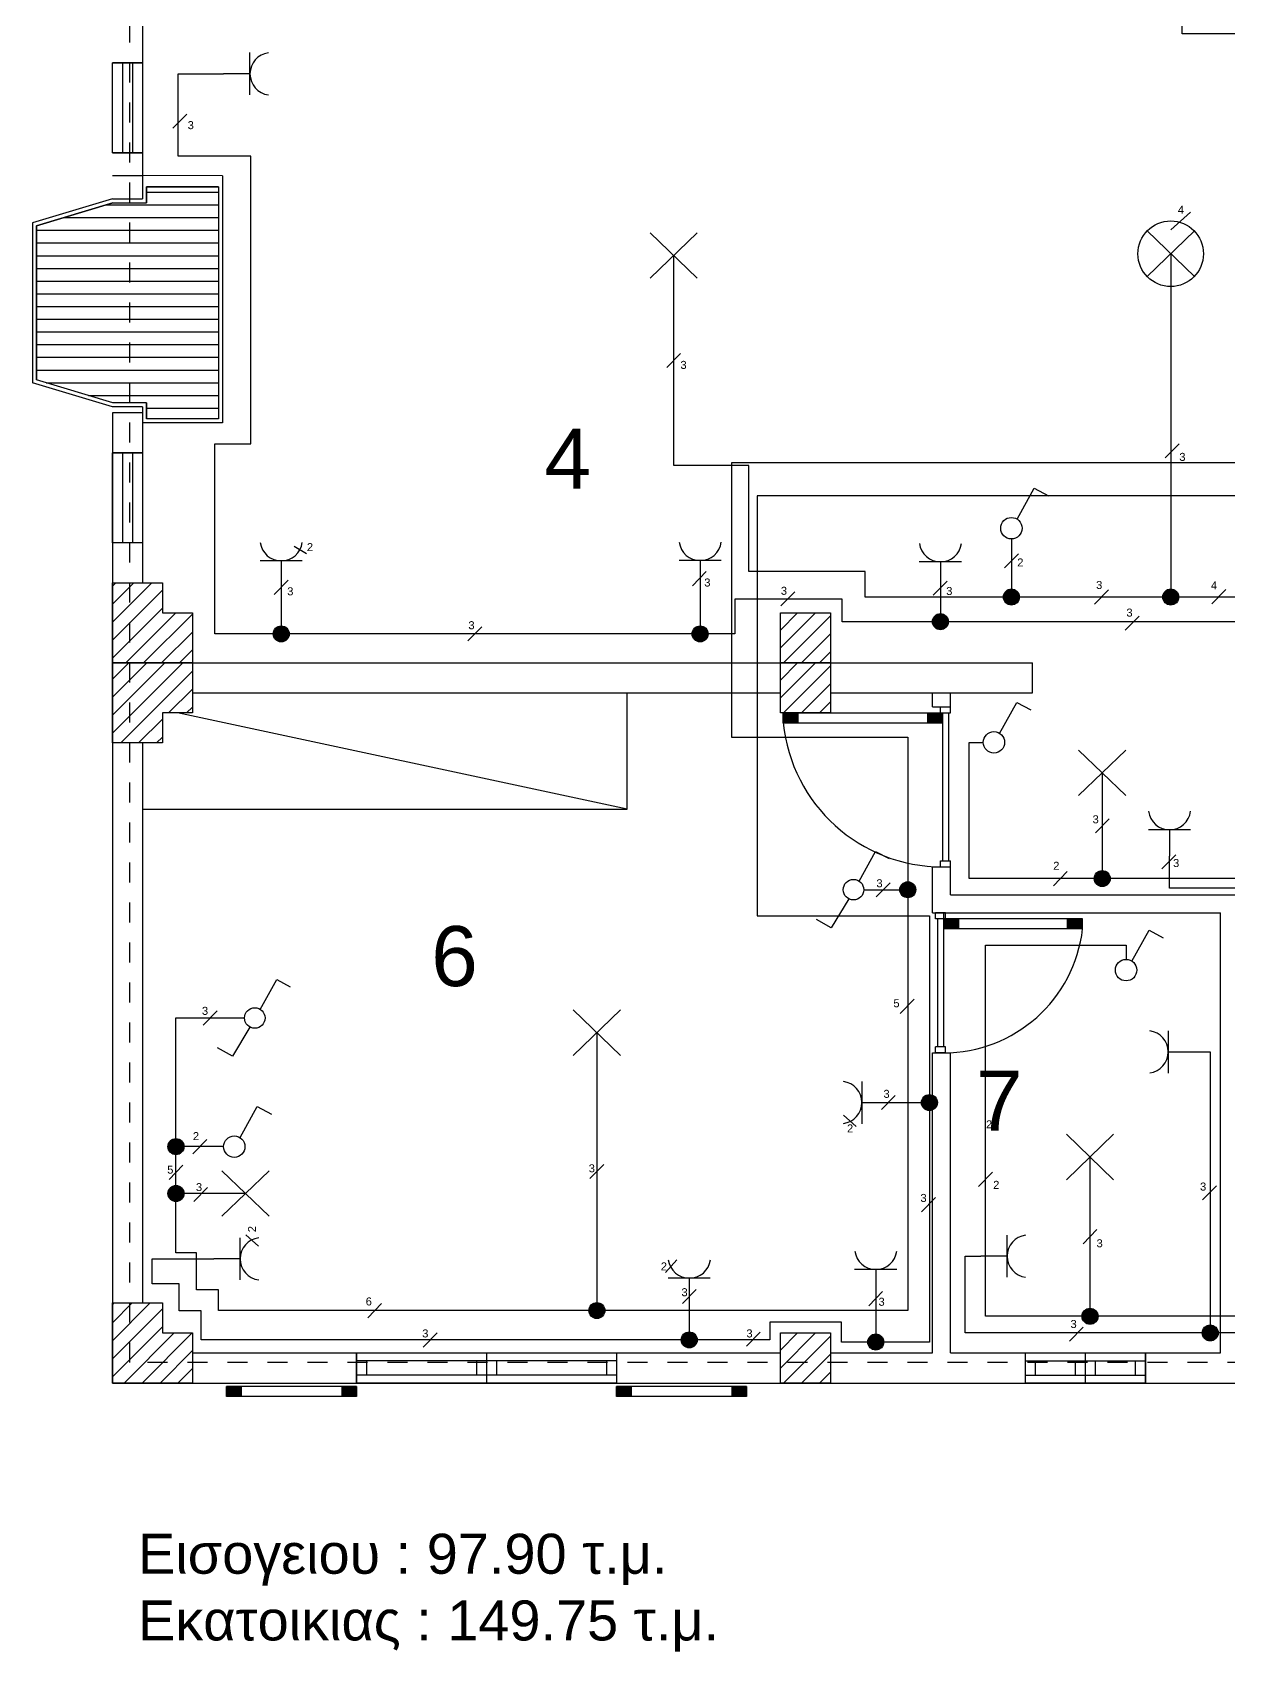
# Model space of a CAD drawing. Header units: metres. Extents: x 68 to 488, y 68 to 365.
# Drawn here: x 279.34 to 285.32, y 256.08 to 264.18 of the extents above; entities that cross this region are included whole.
import ezdxf

# ---------------------------------------------------------------- set-up
doc = ezdxf.new("R2010")
doc.units = ezdxf.units.M
doc.header["$MEASUREMENT"] = 0
doc.linetypes.add('ACAD_ISO02W100', pattern=[15, 12, -3])
for name, color, linetype in [('10', 7, 'Continuous'), ('3', 7, 'Continuous'), ('4', 7, 'Continuous'), ('5', 7, 'Continuous'), ('6', 7, 'Continuous'), ('9', 7, 'Continuous'), ('themeliaki geiwsi', 1, 'ACAD_ISO02W100'), ('γραμματα', 7, 'Continuous'), ('επιπλα', 7, 'Continuous'), ('κολωνες', 11, 'Continuous'), ('παραθυρα', 41, 'Continuous'), ('τοιχος', 150, 'Continuous')]:
    doc.layers.add(name, color=color, linetype=linetype)
doc.styles.get("Standard").update_dxf_attribs({"font": 'arial.ttf'})
pattern_1 = [(45, (189.09541, 18.460684), (-0.04490128, 0.04490128), [])]

# ---------------------------------------------------------------- blocks, each defined once
blk = doc.blocks.new('ilektrikos pinakas')
h = blk.add_hatch(color=256)
h.dxf.hatch_style = 1
h.paths.add_polyline_path([(0.1911, 0.9714), (1.3911, 0.6714), (1.3911, 0.9714)])
for p, q in [((0.1911, 0.9714), (1.3911, 0.9714)), ((0.1911, 0.6714), (0.1911, 0.9714)), ((0.1911, 0.9714), (1.3911, 0.6714)), ((1.3911, 0.9714), (1.3911, 0.6714)), ((1.3911, 0.6714), (0.1911, 0.6714))]:
    blk.add_line(p, q)
blk = doc.blocks.new('reymatodoths')
for p, q in [((0.001, 0.201), (0.001, 0.451)), ((-0.199, 0.201), (0.201, 0.201))]:
    blk.add_line(p, q)
blk.add_arc((0, 0), 0.201, 7.2421, 172.7579)
blk = doc.blocks.new('lamp')
for p, q in [((-0.19, 0.183), (0.19, -0.183)), ((-0.19, -0.183), (0.19, 0.183))]:
    blk.add_line(p, q)
blk = doc.blocks.new('aplos')
for p, q in [((0.043, 0.067), (0.171, 0.299)), ((0.171, 0.299), (0.277, 0.242))]:
    blk.add_line(p, q)
blk.add_circle((0, 0), 0.08)
blk = doc.blocks.new('alleretour')
for p, q in [((0.043, 0.067), (0.171, 0.299)), ((0.171, 0.299), (0.277, 0.242)), ((-0.037, -0.071), (-0.173, -0.298)), ((-0.173, -0.298), (-0.289, -0.232))]:
    blk.add_line(p, q)
blk.add_circle((0, 0), 0.08)

msp = doc.modelspace()

# ---------------------------------------------------------------- hatches: boundary and pattern name
at = {"layer": '10'}
h = msp.add_hatch(color=256, dxfattribs=at)
h.dxf.hatch_style = 1
h.paths.add_polyline_path([(284.2341, 261.3964), (284.2341, 261.3564), (284.2741, 261.3564, 0.414214)])
h.paths.add_polyline_path([(284.2341, 261.3964, 0.414214), (284.1941, 261.3564), (284.2341, 261.3564)])
h.paths.add_polyline_path([(284.2741, 261.3564), (284.2341, 261.3564), (284.1941, 261.3564, 1)])
h = msp.add_hatch(color=256, dxfattribs=at)
h.dxf.hatch_style = 1
h.paths.add_polyline_path([(285.0307, 261.3964), (285.0307, 261.3564), (285.0707, 261.3564, 0.414214)])
h.paths.add_polyline_path([(285.0307, 261.3964, 0.414214), (284.9907, 261.3564), (285.0307, 261.3564)])
h.paths.add_polyline_path([(285.0707, 261.3564), (285.0307, 261.3564), (284.9907, 261.3564, 1)])
at = {"layer": '3'}
h = msp.add_hatch(color=256, dxfattribs=at)
h.dxf.hatch_style = 1
h.paths.add_polyline_path([(285.2281, 257.7174), (285.2281, 257.6774), (285.2681, 257.6774, 0.414214)])
h.paths.add_polyline_path([(285.2281, 257.7174, 0.414214), (285.1881, 257.6774), (285.2281, 257.6774)])
h.paths.add_polyline_path([(285.2681, 257.6774), (285.2281, 257.6774), (285.1881, 257.6774, 1)])
at = {"layer": '4'}
h = msp.add_hatch(color=256, dxfattribs=at)
h.dxf.hatch_style = 1
h.paths.add_polyline_path([(284.6885, 259.9888, 0.414214), (284.6485, 259.9488), (284.6885, 259.9488)])
h.paths.add_polyline_path([(284.6885, 259.9888), (284.6885, 259.9488), (284.7285, 259.9488, 0.414214)])
h.paths.add_polyline_path([(284.7285, 259.9488), (284.6885, 259.9488), (284.6485, 259.9488, 1)])
h = msp.add_hatch(color=256, dxfattribs=at)
h.dxf.hatch_style = 1
h.paths.add_polyline_path([(284.6273, 257.8008), (284.6273, 257.7608), (284.6673, 257.7608, 0.414214)])
h.paths.add_polyline_path([(284.6273, 257.8008, 0.414214), (284.5873, 257.7608), (284.6273, 257.7608)])
h.paths.add_polyline_path([(284.6673, 257.7608), (284.6273, 257.7608), (284.5873, 257.7608, 1)])
at = {"layer": '5'}
h = msp.add_hatch(color=256, dxfattribs=at)
h.dxf.hatch_style = 1
h.paths.add_polyline_path([(283.8242, 258.8693, 0.414214), (283.7842, 258.8293), (283.8242, 258.8293)])
h.paths.add_polyline_path([(283.8396, 258.8662, 0.099206), (283.8242, 258.8693), (283.8242, 258.8293), (283.8242, 258.7893, 0.099206), (283.8396, 258.7923)])
h.paths.add_polyline_path([(283.8396, 258.8662), (283.8396, 258.7923, 0.302574), (283.8642, 258.8293, 0.302574)])
h.paths.add_polyline_path([(283.8242, 258.8293), (283.7842, 258.8293, 0.414214), (283.8242, 258.7893)])
h = msp.add_hatch(color=256, dxfattribs=at)
h.dxf.hatch_style = 1
h.paths.add_polyline_path([(282.6238, 257.6829), (282.6238, 257.6429), (282.6638, 257.6429, 0.414214)])
h.paths.add_polyline_path([(282.6238, 257.6829, 0.414214), (282.5838, 257.6429), (282.6238, 257.6429)])
h.paths.add_polyline_path([(282.6638, 257.6429), (282.6238, 257.6429), (282.5838, 257.6429, 1)])
h = msp.add_hatch(color=256, dxfattribs=at)
h.dxf.hatch_style = 1
h.paths.add_polyline_path([(283.5562, 257.6723), (283.5562, 257.6323), (283.5962, 257.6323, 0.414214)])
h.paths.add_polyline_path([(283.5562, 257.6723, 0.414214), (283.5162, 257.6323), (283.5562, 257.6323)])
h.paths.add_polyline_path([(283.5962, 257.6323), (283.5562, 257.6323), (283.5162, 257.6323, 1)])
at = {"layer": '6'}
h = msp.add_hatch(color=256, dxfattribs=at)
h.dxf.hatch_style = 1
h.paths.add_polyline_path([(283.7162, 259.9333, 0.414214), (283.6762, 259.8933), (283.7162, 259.8933)])
h.paths.add_polyline_path([(283.7162, 259.9333), (283.7162, 259.8933), (283.7162, 259.8533, 0.414214), (283.7562, 259.8933, 0.414214)])
h.paths.add_polyline_path([(283.7162, 259.8933), (283.6762, 259.8933, 0.414214), (283.7162, 259.8533)])
h = msp.add_hatch(color=256, dxfattribs=at)
h.dxf.hatch_style = 1
h.paths.add_polyline_path([(280.0575, 258.649, 0.414214), (280.0175, 258.609, 0.414214), (280.0575, 258.569)])
h.paths.add_polyline_path([(280.0575, 258.649), (280.0575, 258.609), (280.0975, 258.609, 0.414214)])
h.paths.add_polyline_path([(280.0975, 258.609), (280.0575, 258.609), (280.0575, 258.569, 0.414214)])
h = msp.add_hatch(color=256, dxfattribs=at)
h.dxf.hatch_style = 1
h.paths.add_polyline_path([(280.0575, 258.4147, 0.414214), (280.0175, 258.3747, 0.414214), (280.0575, 258.3347)])
h.paths.add_polyline_path([(280.0575, 258.4147), (280.0575, 258.3747), (280.0975, 258.3747, 0.414214)])
h.paths.add_polyline_path([(280.0975, 258.3747), (280.0575, 258.3747), (280.0575, 258.3347, 0.414214)])
h = msp.add_hatch(color=256, dxfattribs=at)
h.dxf.hatch_style = 1
h.paths.add_polyline_path([(282.1618, 257.8297), (282.1618, 257.7897), (282.2018, 257.7897, 0.414214)])
h.paths.add_polyline_path([(282.1618, 257.8297, 0.414214), (282.1218, 257.7897), (282.1618, 257.7897)])
h.paths.add_polyline_path([(282.2018, 257.7897), (282.1618, 257.7897), (282.1218, 257.7897, 1)])
at = {"layer": '9'}
h = msp.add_hatch(color=256, dxfattribs=at)
h.dxf.hatch_style = 1
h.paths.add_polyline_path([(280.5838, 261.212), (280.5838, 261.172), (280.6238, 261.172, 0.414214)])
h.paths.add_polyline_path([(280.5838, 261.212, 0.414214), (280.5438, 261.172), (280.5838, 261.172)])
h.paths.add_polyline_path([(280.6238, 261.172), (280.5838, 261.172), (280.5438, 261.172, 1)])
h = msp.add_hatch(color=256, dxfattribs=at)
h.dxf.hatch_style = 1
h.paths.add_polyline_path([(282.678, 261.212), (282.678, 261.172), (282.718, 261.172, 0.414214)])
h.paths.add_polyline_path([(282.678, 261.212, 0.414214), (282.638, 261.172), (282.678, 261.172)])
h.paths.add_polyline_path([(282.718, 261.172), (282.678, 261.172), (282.638, 261.172, 1)])
h = msp.add_hatch(color=256, dxfattribs=at)
h.dxf.hatch_style = 1
h.paths.add_polyline_path([(283.8793, 261.2732), (283.8793, 261.2332), (283.9193, 261.2332, 0.414214)])
h.paths.add_polyline_path([(283.8793, 261.2732, 0.414214), (283.8393, 261.2332), (283.8793, 261.2332)])
h.paths.add_polyline_path([(283.9193, 261.2332), (283.8793, 261.2332), (283.8393, 261.2332, 1)])
at = {"layer": 'κολωνες'}
h = msp.add_hatch(dxfattribs=at)
h.set_pattern_fill('LINE', color=256, scale=0.02, angle=45, style=0)
h.set_pattern_definition(pattern_1)
h.paths.add_polyline_path([(279.7396, 261.0274), (279.7396, 261.4274), (279.9896, 261.4274), (279.9896, 261.2774), (280.1396, 261.2774), (280.1396, 261.0274)])
h = msp.add_hatch(dxfattribs=at)
h.set_pattern_fill('LINE', color=256, scale=0.02, angle=45, style=0)
h.set_pattern_definition([(45, (185.67132, 16.41725), (-0.04490128, 0.04490128), [])])
h.paths.add_polyline_path([(283.0796, 261.0274), (283.0796, 261.2774), (283.3296, 261.2774), (283.3296, 261.0274)])
h = msp.add_hatch(dxfattribs=at)
h.set_pattern_fill('LINE', color=256, scale=0.02, angle=45, style=0)
h.set_pattern_definition([(45, (189.09541, 11.260684), (-0.04490128, 0.04490128), [])])
h.paths.add_polyline_path([(279.7396, 261.0274), (280.1396, 261.0274), (280.1396, 260.7774), (279.9896, 260.7774), (279.9896, 260.6274), (279.7396, 260.6274)])
h = msp.add_hatch(dxfattribs=at)
h.set_pattern_fill('LINE', color=256, scale=0.02, angle=45, style=0)
h.set_pattern_definition([(45, (185.67132, 16.16725), (-0.04490128, 0.04490128), [])])
h.paths.add_polyline_path([(283.0796, 260.7774), (283.0796, 261.0274), (283.3296, 261.0274), (283.3296, 260.7774)])
h = msp.add_hatch(dxfattribs=at)
h.set_pattern_fill('LINE', color=256, scale=0.02, angle=45, style=0)
h.set_pattern_definition(pattern_1)
h.paths.add_polyline_path([(279.7396, 257.4274), (279.7396, 257.8274), (279.9896, 257.8274), (279.9896, 257.6774), (280.1396, 257.6774), (280.1396, 257.4274)])
h = msp.add_hatch(dxfattribs=at)
h.set_pattern_fill('LINE', color=256, scale=0.02, angle=45, style=0)
h.set_pattern_definition([(45, (185.67132, 12.81725), (-0.04490128, 0.04490128), [])])
h.paths.add_polyline_path([(283.0796, 257.4274), (283.0796, 257.6774), (283.3296, 257.6774), (283.3296, 257.4274)])
at = {"layer": 'παραθυρα'}
h = msp.add_hatch(dxfattribs=at)
h.set_pattern_fill('LINE', color=256, scale=0.02, style=0)
h.set_pattern_definition([(0, (189.09541, 18.460684), (0, 0.0635), [])])
h.paths.add_polyline_path([(279.3596, 263.2125), (279.7425, 263.3274), (279.9096, 263.3274), (279.9096, 263.4074), (280.2696, 263.4074), (280.2696, 262.2474), (279.9096, 262.2474), (279.9096, 262.3274), (279.7425, 262.3274), (279.3596, 262.4423)])
for points in [[(283.1686, 260.7274), (283.1686, 260.7774), (283.0936, 260.7774), (283.0936, 260.7274)], [(283.8146, 260.7774), (283.8146, 260.7274), (283.8896, 260.7274), (283.8896, 260.7774)], [(283.9698, 259.7474), (283.9698, 259.6974), (283.8948, 259.6974), (283.8948, 259.7474)], [(284.5152, 259.6974), (284.5152, 259.7474), (284.5902, 259.7474), (284.5902, 259.6974)], [(280.3843, 257.3599), (280.3843, 257.4099), (280.3093, 257.4099), (280.3093, 257.3599)], [(280.8843, 257.4099), (280.8843, 257.3599), (280.9593, 257.3599), (280.9593, 257.4099)], [(282.3342, 257.3599), (282.3342, 257.4099), (282.2592, 257.4099), (282.2592, 257.3599)], [(282.8342, 257.4099), (282.8342, 257.3599), (282.9092, 257.3599), (282.9092, 257.4099)]]:
    msp.add_hatch(color=256, dxfattribs=at).paths.add_polyline_path(points)

# ---------------------------------------------------------------- linework, layer by layer
at = {"layer": '10'}
for p, q in [((285.0319, 263.1925), (285.1298, 263.2806)), ((285.0307, 263.0724), (285.0307, 261.3564)), ((282.5458, 262.0135), (282.5458, 263.0634)), ((282.5805, 262.5738), (282.5112, 262.5032)), ((285.0727, 262.1229), (285.0033, 262.0522)), ((282.9219, 262.0135), (282.5458, 262.0135)), ((282.9219, 261.4844), (282.9219, 262.0135)), ((284.2341, 261.647), (284.2341, 261.3564)), ((284.2694, 261.5728), (284.2, 261.5022)), ((283.5028, 261.4844), (282.9219, 261.4844)), ((283.5028, 261.3564), (283.5028, 261.4844)), ((284.7189, 261.3918), (284.6495, 261.3212)), ((285.3056, 261.3935), (285.2362, 261.3229)), ((286.0897, 261.3564), (283.5028, 261.3564))]:
    msp.add_line(p, q, dxfattribs=at)
for centre, radius in [((285.0307, 263.0724), 0.1638), ((284.2341, 261.3564), 0.04), ((285.0307, 261.3564), 0.04)]:
    msp.add_circle(centre, radius, dxfattribs=at)
at = {"layer": '3'}
for p, q in [((285.0559, 260.0676), (284.9865, 259.997)), ((285.0249, 259.9018), (285.0249, 260.0611)), ((286.6947, 259.9018), (285.0249, 259.9018)), ((285.1501, 259.0823), (285.2281, 259.0823)), ((285.2281, 259.0823), (285.2281, 257.6774)), ((285.2591, 258.413), (285.1898, 258.3424)), ((284.0029, 257.6774), (284.0029, 258.0615)), ((284.0029, 258.0615), (284.081, 258.0615)), ((286.5009, 257.6774), (284.0029, 257.6774)), ((284.5934, 257.7069), (284.524, 257.6363))]:
    msp.add_line(p, q, dxfattribs=at)
msp.add_circle((285.2281, 257.6774), 0.04, dxfattribs=at)
at = {"layer": '4'}
for p, q in [((284.023, 259.9488), (284.023, 260.6299)), ((284.023, 260.6299), (284.0933, 260.6299)), ((284.6885, 260.4773), (284.6885, 259.9488)), ((284.7232, 260.2484), (284.6539, 260.1778)), ((286.7376, 259.9488), (284.023, 259.9488)), ((284.5133, 259.9841), (284.444, 259.9135)), ((284.105, 257.7608), (284.105, 259.6155)), ((284.105, 259.6155), (284.8078, 259.6155)), ((284.8078, 259.6155), (284.8078, 259.5447)), ((284.6273, 257.7608), (284.6273, 258.5577)), ((284.1396, 258.4806), (284.0703, 258.41)), ((284.662, 258.1946), (284.5926, 258.1239)), ((284.6273, 257.7608), (284.105, 257.7608)), ((286.5781, 257.7608), (284.6273, 257.7608))]:
    msp.add_line(p, q, dxfattribs=at)
for centre in [(284.6885, 259.9488), (284.6273, 257.7608)]:
    msp.add_circle(centre, 0.04, dxfattribs=at)
at = {"layer": '5'}
for p, q in [((285.5383, 261.8622), (282.963, 261.8622)), ((282.963, 261.8622), (282.963, 259.763)), ((282.963, 259.763), (283.8242, 259.763)), ((283.8242, 259.763), (283.8242, 258.8293)), ((283.6535, 258.8646), (283.5841, 258.794)), ((283.6188, 258.8293), (283.8242, 258.8293)), ((283.8242, 258.8293), (283.8242, 257.6323)), ((283.3948, 258.7663), (283.458, 258.7101)), ((283.8547, 258.354), (283.7854, 258.2834)), ((280.4706, 258.1111), (280.4074, 258.1673)), ((279.9384, 257.9238), (279.9384, 258.0481)), ((279.9384, 258.0481), (280.2466, 258.0481)), ((282.5608, 258.0429), (282.5046, 257.9796)), ((280.0737, 257.9238), (279.9384, 257.9238)), ((280.0737, 257.7888), (280.0737, 257.9238)), ((282.6584, 257.8956), (282.5891, 257.825)), ((282.6238, 257.8188), (282.6238, 257.6429)), ((283.5902, 257.8841), (283.5208, 257.8135)), ((283.5562, 257.8625), (283.5562, 257.6323)), ((280.184, 257.7888), (280.0737, 257.7888)), ((280.184, 257.6429), (280.184, 257.7888)), ((283.3853, 257.7318), (283.0259, 257.7318)), ((283.0259, 257.7318), (283.0259, 257.6429)), ((283.3853, 257.6323), (283.3853, 257.7318)), ((282.6238, 257.6429), (280.184, 257.6429)), ((281.3632, 257.6779), (281.2938, 257.6073)), ((283.0259, 257.6429), (282.6238, 257.6429)), ((282.9785, 257.6815), (282.9091, 257.6109)), ((283.5562, 257.6323), (283.3853, 257.6323)), ((283.8242, 257.6323), (283.5562, 257.6323))]:
    msp.add_line(p, q, dxfattribs=at)
for centre in [(283.8242, 258.8293), (282.6238, 257.6429), (283.5562, 257.6323)]:
    msp.add_circle(centre, 0.04, dxfattribs=at)
at = {"layer": '6'}
for p, q in [((285.4119, 262.0279), (282.8347, 262.0279)), ((282.8347, 262.0279), (282.8347, 260.6555)), ((282.8347, 260.6555), (283.7162, 260.6555)), ((283.7162, 260.6555), (283.7162, 257.7897)), ((283.6276, 259.9275), (283.5582, 259.8569)), ((283.4962, 259.8933), (283.7162, 259.8933)), ((283.7482, 259.3457), (283.6789, 259.2751)), ((280.2634, 259.2873), (280.1941, 259.2167)), ((280.0575, 258.0788), (280.0575, 259.252)), ((280.0575, 259.252), (280.4, 259.252)), ((282.1618, 259.1786), (282.1618, 257.7897)), ((280.2112, 258.6443), (280.1418, 258.5737)), ((280.2955, 258.609), (280.0575, 258.609)), ((280.092, 258.5155), (280.0227, 258.4449)), ((282.1965, 258.5195), (282.1271, 258.4489)), ((280.405, 258.3747), (280.0575, 258.3747)), ((280.2155, 258.4045), (280.1461, 258.3339)), ((280.1604, 258.0788), (280.0575, 258.0788)), ((280.1604, 257.8925), (280.1604, 258.0788)), ((280.2698, 257.8925), (280.1604, 257.8925)), ((280.2698, 257.7897), (280.2698, 257.8925)), ((281.0853, 257.8241), (281.0159, 257.7535)), ((283.7162, 257.7897), (280.2698, 257.7897))]:
    msp.add_line(p, q, dxfattribs=at)
for centre in [(283.7162, 259.8933), (280.0575, 258.609), (280.0575, 258.3747), (282.1618, 257.7897)]:
    msp.add_circle(centre, 0.04, dxfattribs=at)
at = {"layer": '9'}
for p, q in [((280.0677, 263.5606), (280.0677, 263.972)), ((280.0677, 263.972), (280.2956, 263.972)), ((280.1113, 263.7708), (280.0419, 263.7002)), ((280.4315, 263.5606), (280.0677, 263.5606)), ((280.4315, 262.1215), (280.4315, 263.5606)), ((280.2522, 261.172), (280.2522, 262.1215)), ((280.2522, 262.1215), (280.4315, 262.1215)), ((280.6482, 261.61), (280.7096, 261.5739)), ((282.7087, 261.4834), (282.6393, 261.4127)), ((280.6185, 261.44), (280.5491, 261.3694)), ((280.5838, 261.4047), (280.5838, 261.172)), ((282.678, 261.4064), (282.678, 261.172)), ((283.1511, 261.3825), (283.0818, 261.3119)), ((283.9132, 261.4359), (283.8438, 261.3653)), ((283.8793, 261.4003), (283.8793, 261.2332)), ((283.3888, 261.3456), (282.8511, 261.3456)), ((282.8511, 261.3456), (282.8511, 261.172)), ((283.3888, 261.2332), (283.3888, 261.3456)), ((281.5864, 261.2073), (281.517, 261.1367)), ((286.6194, 261.2332), (283.3888, 261.2332)), ((284.8728, 261.2607), (284.8034, 261.1901)), ((282.8511, 261.172), (280.2522, 261.172))]:
    msp.add_line(p, q, dxfattribs=at)
for centre in [(280.5838, 261.172), (282.678, 261.172), (283.8793, 261.2332)]:
    msp.add_circle(centre, 0.04, dxfattribs=at)
at = {"layer": 'themeliaki geiwsi', "linetype": 'ACAD_ISO02W100', "ltscale": 0.0001}
msp.add_lwpolyline([(286.1829, 264.4721), (286.1829, 268.1698), (289.6522, 268.1698), (289.6522, 261.11), (286.8146, 261.1524), (286.8146, 257.5292), (279.8271, 257.5292), (279.8271, 268.144), (286.1829, 268.1698)], dxfattribs=at)
at = {"layer": 'επιπλα'}
for p, q in [((282.3137, 260.2959), (282.3137, 260.8774)), ((282.3137, 260.2959), (280.0646, 260.7774)), ((279.8896, 260.2959), (282.3137, 260.2959))]:
    msp.add_line(p, q, dxfattribs=at)
at = {"layer": 'κολωνες'}
for points in [[(279.7396, 261.0274), (279.7396, 261.4274), (279.9896, 261.4274), (279.9896, 261.2774), (280.1396, 261.2774), (280.1396, 261.0274), (279.7396, 261.0274)], [(283.0796, 261.0274), (283.0796, 261.2774), (283.3296, 261.2774), (283.3296, 261.0274), (283.0796, 261.0274)], [(279.7396, 261.0274), (280.1396, 261.0274), (280.1396, 260.7774), (279.9896, 260.7774), (279.9896, 260.6274), (279.7396, 260.6274), (279.7396, 261.0274)], [(283.0796, 260.7774), (283.0796, 261.0274), (283.3296, 261.0274), (283.3296, 260.7774), (283.0796, 260.7774)], [(279.7396, 257.4274), (279.7396, 257.8274), (279.9896, 257.8274), (279.9896, 257.6774), (280.1396, 257.6774), (280.1396, 257.4274), (279.7396, 257.4274)], [(283.0796, 257.4274), (283.0796, 257.6774), (283.3296, 257.6774), (283.3296, 257.4274), (283.0796, 257.4274)]]:
    msp.add_lwpolyline(points, dxfattribs=at)
at = {"layer": 'παραθυρα'}
for p, q in [((279.7896, 264.0274), (279.7896, 263.5774)), ((279.8396, 264.0274), (279.8396, 263.5774)), ((280.2896, 263.4617), (279.8896, 263.4628)), ((279.8896, 263.4628), (279.8896, 263.3474)), ((280.2896, 263.4617), (280.2896, 262.2274)), ((279.7396, 263.3474), (279.3396, 263.2274)), ((279.7396, 263.3474), (279.8896, 263.3474)), ((279.3396, 263.2274), (279.3396, 262.4274)), ((279.7396, 262.3074), (279.3396, 262.4274)), ((279.8896, 262.3074), (279.7396, 262.3074)), ((279.8896, 262.3074), (279.8896, 262.2274)), ((280.2896, 262.2274), (279.8896, 262.2274)), ((279.7896, 262.0774), (279.7896, 261.6274)), ((279.8396, 262.0774), (279.8396, 261.6274)), ((283.8796, 260.8074), (283.9296, 260.8074)), ((283.8796, 260.8074), (283.9296, 260.8074)), ((283.8796, 260.7774), (283.8796, 260.8074)), ((283.9296, 260.7774), (283.9296, 260.8074)), ((283.0936, 260.7774), (283.1686, 260.7774)), ((283.0936, 260.7274), (283.0936, 260.7774)), ((283.0936, 260.7274), (283.1686, 260.7274)), ((283.1646, 260.7774), (283.8146, 260.7774)), ((283.1646, 260.7274), (283.8146, 260.7274)), ((283.1686, 260.7274), (283.1686, 260.7774)), ((283.8146, 260.7774), (283.8896, 260.7774)), ((283.8146, 260.7774), (283.8146, 260.7274)), ((283.8146, 260.7274), (283.8896, 260.7274)), ((283.8796, 260.7774), (283.9296, 260.7774)), ((283.8896, 260.7774), (283.8896, 260.7274)), ((283.8896, 260.7774), (283.8896, 260.0374)), ((283.8896, 260.7774), (283.8896, 260.7774)), ((283.8896, 260.7774), (283.9196, 260.7774)), ((283.9196, 260.7774), (283.9196, 260.0374)), ((283.8803, 260.0374), (283.9303, 260.0374)), ((283.8803, 260.0074), (283.8803, 260.0374)), ((283.8803, 260.0074), (283.9303, 260.0074)), ((283.9303, 260.0074), (283.9303, 260.0374)), ((283.8548, 259.7474), (283.8548, 259.7774)), ((283.8548, 259.7474), (283.8548, 259.7774)), ((283.8548, 259.7474), (283.8548, 259.7774)), ((283.9048, 259.7774), (283.8548, 259.7774)), ((283.8548, 259.7474), (283.8548, 259.7774)), ((283.9048, 259.7474), (283.8548, 259.7474)), ((283.8648, 259.7474), (283.8648, 259.1074)), ((283.8948, 259.7474), (283.8648, 259.7474)), ((283.8948, 259.7774), (283.8948, 259.1074)), ((284.5902, 259.7474), (283.8948, 259.7474)), ((283.9698, 259.7474), (283.8948, 259.7474)), ((283.8948, 259.7474), (283.8948, 259.6974)), ((283.8948, 259.7474), (283.8948, 259.7474)), ((283.9048, 259.7474), (283.9048, 259.7774)), ((283.9698, 259.7474), (283.9698, 259.6974)), ((284.5902, 259.7474), (284.5152, 259.7474)), ((284.5152, 259.6974), (284.5152, 259.7474)), ((284.5902, 259.6974), (284.5902, 259.7474)), ((284.5902, 259.6974), (283.8948, 259.6974)), ((283.9698, 259.6974), (283.8948, 259.6974)), ((284.5902, 259.6974), (284.5152, 259.6974)), ((283.9041, 259.1074), (283.8541, 259.1074)), ((283.8541, 259.0774), (283.8541, 259.1074)), ((283.8555, 259.0774), (283.8555, 259.1074)), ((283.9041, 259.0774), (283.9041, 259.1074)), ((283.9041, 259.0774), (283.8541, 259.0774)), ((280.9596, 257.5774), (280.9596, 257.4274)), ((281.6096, 257.5774), (281.6096, 257.4274)), ((282.2596, 257.5774), (282.2596, 257.4274)), ((284.3046, 257.4274), (284.3046, 257.5774)), ((284.6046, 257.4274), (284.6046, 257.5774)), ((284.9046, 257.4274), (284.9046, 257.5774)), ((282.2596, 257.5374), (280.9596, 257.5374)), ((281.0096, 257.5374), (281.0096, 257.4674)), ((281.5596, 257.5374), (281.5596, 257.4674)), ((281.6596, 257.5374), (281.6596, 257.4674)), ((282.2096, 257.5374), (282.2096, 257.4674)), ((284.3046, 257.5374), (284.9046, 257.5374)), ((284.3546, 257.4674), (284.3546, 257.5374)), ((284.5546, 257.4674), (284.5546, 257.5374)), ((284.6546, 257.4674), (284.6546, 257.5374)), ((284.8546, 257.4674), (284.8546, 257.5374)), ((280.9593, 257.4099), (280.3093, 257.4099)), ((280.3843, 257.4099), (280.3093, 257.4099)), ((280.3093, 257.3599), (280.3093, 257.4099)), ((280.3093, 257.4099), (280.3093, 257.3599)), ((280.3843, 257.3599), (280.3843, 257.4099)), ((280.9593, 257.4099), (280.9297, 257.4099)), ((280.9297, 257.4099), (280.9297, 257.3599)), ((280.9593, 257.4099), (280.9593, 257.3599)), ((280.9593, 257.4099), (280.9593, 257.3599)), ((282.2596, 257.4674), (280.9596, 257.4674)), ((282.0596, 257.4274), (281.1596, 257.4274)), ((282.9092, 257.4099), (282.2592, 257.4099)), ((282.3342, 257.4099), (282.2592, 257.4099)), ((282.2592, 257.3599), (282.2592, 257.4099)), ((282.2592, 257.4099), (282.2592, 257.3599)), ((282.3342, 257.3599), (282.3342, 257.4099)), ((282.9092, 257.4099), (282.8796, 257.4099)), ((282.8796, 257.4099), (282.8796, 257.3599)), ((282.9092, 257.4099), (282.9092, 257.3599)), ((282.9092, 257.4099), (282.9092, 257.3599)), ((284.3046, 257.4674), (284.9046, 257.4674)), ((280.9593, 257.3599), (280.3093, 257.3599)), ((280.3843, 257.3599), (280.3093, 257.3599)), ((280.3093, 257.3599), (280.3093, 257.3599)), ((280.9593, 257.3599), (280.9297, 257.3599)), ((282.9092, 257.3599), (282.2592, 257.3599)), ((282.3342, 257.3599), (282.2592, 257.3599)), ((282.2592, 257.3599), (282.2592, 257.3599)), ((282.9092, 257.3599), (282.8796, 257.3599))]:
    msp.add_line(p, q, dxfattribs=at)
for points in [[(279.7396, 264.0274), (279.8896, 264.0274), (279.8896, 263.5774), (279.7396, 263.5774), (279.7396, 264.0274)], [(279.3596, 263.2125), (279.7425, 263.3274), (279.9096, 263.3274), (279.9096, 263.4074), (280.2696, 263.4074), (280.2696, 262.2474), (279.9096, 262.2474), (279.9096, 262.3274), (279.7425, 262.3274), (279.3596, 262.4423), (279.3596, 263.2125)], [(279.7396, 262.0774), (279.8896, 262.0774), (279.8896, 261.6274), (279.7396, 261.6274), (279.7396, 262.0774)], [(282.2596, 257.4274), (280.9596, 257.4274), (280.9596, 257.5774), (282.2596, 257.5774), (282.2596, 257.4274)], [(284.3046, 257.5774), (284.9046, 257.5774), (284.9046, 257.4274), (284.3046, 257.4274), (284.3046, 257.5774)]]:
    msp.add_lwpolyline(points, dxfattribs=at)
for centre, radius, start, end in [((283.8896, 260.8074), 0.8, 185.73917, 270), ((283.8948, 259.7774), 0.7, 270, 353.43757)]:
    msp.add_arc(centre, radius, start, end, dxfattribs=at)
at = {"layer": 'τοιχος'}
for p, q in [((279.8896, 264.2274), (279.8896, 263.4628)), ((279.7396, 264.0274), (279.8896, 264.0274)), ((279.8896, 264.0274), (279.7396, 264.0274)), ((279.7396, 263.5774), (279.8896, 263.5774)), ((279.8896, 263.5774), (279.7396, 263.5774)), ((279.7396, 263.4628), (279.8896, 263.4628)), ((280.2696, 263.4074), (279.9096, 263.4074)), ((279.9096, 263.4074), (279.9096, 263.3274)), ((280.2696, 263.4074), (280.2696, 262.2474)), ((279.7425, 263.3274), (279.3596, 263.2125)), ((279.7425, 263.3274), (279.9096, 263.3274)), ((279.3596, 263.2125), (279.3596, 262.4423)), ((279.7425, 262.3274), (279.3596, 262.4423)), ((279.7396, 262.2774), (279.7396, 257.4274)), ((279.8896, 262.2774), (279.7396, 262.2774)), ((279.9096, 262.3274), (279.7425, 262.3274)), ((279.8896, 262.2774), (279.8896, 261.4274)), ((279.9096, 262.3274), (279.9096, 262.2474)), ((280.2696, 262.2474), (279.9096, 262.2474)), ((279.8896, 262.0774), (279.7396, 262.0774)), ((279.8896, 261.6274), (279.7396, 261.6274)), ((279.7396, 261.0274), (284.3396, 261.0274)), ((284.3396, 260.8774), (284.3396, 261.0274)), ((280.1396, 260.8774), (283.0796, 260.8774)), ((283.3296, 260.8774), (284.3396, 260.8774)), ((283.8396, 260.8074), (283.8396, 260.8774)), ((283.8396, 260.8074), (283.9296, 260.8074)), ((283.9296, 260.8074), (283.9296, 260.8774)), ((279.8896, 260.6274), (279.8896, 257.8274)), ((283.8396, 259.7774), (283.8396, 260.0074)), ((283.8396, 260.0074), (283.9303, 260.0074)), ((283.9303, 259.8674), (283.9303, 260.0074)), ((283.9303, 259.8674), (285.3696, 259.8674)), ((283.8396, 259.7774), (285.2796, 259.7774)), ((285.2796, 257.5774), (285.2796, 259.7774)), ((283.8396, 259.0774), (283.9296, 259.0774)), ((283.8396, 257.5774), (283.8396, 259.0774)), ((283.9296, 257.5774), (283.9296, 259.0774)), ((280.1396, 257.5774), (283.0796, 257.5774)), ((283.3296, 257.5774), (283.8396, 257.5774)), ((283.9296, 257.5774), (285.2796, 257.5774)), ((279.7396, 257.4274), (286.9396, 257.4274))]:
    msp.add_line(p, q, dxfattribs=at)

# ---------------------------------------------------------------- block references
msp.add_blockref('ilektrikos pinakas', (284.8971, 263.5007))
at = {"layer": '10'}
for name, p, xscale, yscale, zscale in [('lamp', (282.5458, 263.0634), 0.6222250171618384, 0.6222250171618384, 0.6222250171618384), ('lamp', (285.0307, 263.0724), 0.6222250171618384, 0.6222250171618384, 0.6222250171618384), ('aplos', (284.2341, 261.7005), 0.669008056618843, 0.669008056618843, 0.669008056618843)]:
    msp.add_blockref(name, p, dxfattribs=dict(at, xscale=xscale, yscale=yscale, zscale=zscale))
at = {"layer": '3', "xscale": 0.5268003948950845, "yscale": 0.5268003948950845, "zscale": 0.5268003948950845}
for p, rotation in [((285.0252, 260.2989), 180), ((284.9123, 259.0826), 270), ((284.3187, 258.0612), 89.99999999999999)]:
    msp.add_blockref('reymatodoths', p, dxfattribs=dict(at, rotation=rotation))
at = {"layer": '4'}
for name, p, xscale, yscale, zscale in [('aplos', (284.1468, 260.6299), 0.669008056618843, 0.669008056618843, 0.669008056618843), ('lamp', (284.6885, 260.4773), 0.6222250171618384, 0.6222250171618384, 0.6222250171618384), ('aplos', (284.8078, 259.4912), 0.669008056618843, 0.669008056618843, 0.669008056618843), ('lamp', (284.6273, 258.5577), 0.6222250171618384, 0.6222250171618384, 0.6222250171618384)]:
    msp.add_blockref(name, p, dxfattribs=dict(at, xscale=xscale, yscale=yscale, zscale=zscale))
at = {"layer": '5', "xscale": 0.5268003948950845, "yscale": 0.5268003948950845, "zscale": 0.5268003948950845}
for p, rotation in [((283.381, 258.8296), 270), ((280.4843, 258.0478), 90), ((283.5565, 258.1003), 180), ((282.6241, 258.0566), 180)]:
    msp.add_blockref('reymatodoths', p, dxfattribs=dict(at, rotation=rotation))
at = {"layer": '6'}
for name, p, xscale, yscale, zscale in [('alleretour', (283.4448, 259.8933), 0.6414295499074001, 0.6414295499074001, 0.6414295499074001), ('alleretour', (280.4513, 259.252), 0.6414295499074001, 0.6414295499074001, 0.6414295499074001), ('lamp', (282.1618, 259.1786), 0.6222250171618384, 0.6222250171618384, 0.6222250171618384), ('aplos', (280.349, 258.609), 0.669008056618843, 0.669008056618843, 0.669008056618843), ('lamp', (280.405, 258.3747), 0.6222250171618384, 0.6222250171618384, 0.6222250171618384)]:
    msp.add_blockref(name, p, dxfattribs=dict(at, xscale=xscale, yscale=yscale, zscale=zscale))
at = {"layer": '9', "xscale": 0.5268003948950845, "yscale": 0.5268003948950845, "zscale": 0.5268003948950845}
for p, rotation in [((280.5334, 263.9717), 89.99999999999999), ((280.5841, 261.6425), 180), ((282.6783, 261.6441), 180), ((283.8796, 261.6381), 180)]:
    msp.add_blockref('reymatodoths', p, dxfattribs=dict(at, rotation=rotation))

# ---------------------------------------------------------------- texts
at = {"insert": (279.8678, 256.6738), "char_height": 0.2, "attachment_point": 1}
msp.add_mtext_dynamic_manual_height_columns('Εισογειου : 97.90 τ.μ.\\PΕκατοικιας : 149.75 τ.μ.', width=3.428353, gutter_width=1, heights=[0], dxfattribs=at)
at = {"layer": '10', "char_height": 0.04, "attachment_point": 1}
for s, width, insert in [('4', 0.126002, (285.0666, 263.3128)), ('3', 0.122323, (282.5796, 262.5369)), ('3', 0.122323, (285.0737, 262.0769)), ('2', 0.061561, (284.2635, 261.5493)), ('3', 0.122323, (284.6576, 261.4366)), ('4', 0.126002, (285.2318, 261.4346))]:
    msp.add_mtext_dynamic_manual_height_columns(s, width=width, gutter_width=1, heights=[0], dxfattribs=dict(at, insert=insert))
at = {"layer": '3', "char_height": 0.04, "attachment_point": 1}
for insert in [(285.0424, 260.0467), (285.1774, 258.4294), (284.5297, 257.7424)]:
    msp.add_mtext_dynamic_manual_height_columns('3', width=0.122323, gutter_width=1, heights=[0], dxfattribs=dict(at, insert=insert))
at = {"layer": '4', "char_height": 0.04, "attachment_point": 1}
for s, width, insert in [('3', 0.122323, (284.64, 260.2653)), ('2', 0.061561, (284.4432, 260.0329)), ('2', 0.061561, (284.1072, 258.7404)), ('2', 0.061561, (284.1431, 258.438)), ('3', 0.122323, (284.6599, 258.1459))]:
    msp.add_mtext_dynamic_manual_height_columns(s, width=width, gutter_width=1, heights=[0], dxfattribs=dict(at, insert=insert))
at = {"layer": '5', "char_height": 0.04, "attachment_point": 1}
for s, width, insert in [('3', 0.122323, (283.5945, 258.8929)), ('2', 0.037733, (283.4124, 258.72)), ('3', 0.122323, (283.7794, 258.3726)), ('2', 0.04, (282.4813, 258.0303)), ('3', 0.122323, (282.5847, 257.9012)), ('3', 0.122323, (283.5697, 257.8535)), ('3', 0.122323, (281.2884, 257.6952)), ('3', 0.122323, (282.9093, 257.6952))]:
    msp.add_mtext_dynamic_manual_height_columns(s, width=width, gutter_width=1, heights=[0], dxfattribs=dict(at, insert=insert))
at = {"layer": '5', "insert": (280.4176, 258.181), "char_height": 0.04, "attachment_point": 1, "rotation": 90}
msp.add_mtext_dynamic_manual_height_columns('2', width=0.037733, gutter_width=1, heights=[0], dxfattribs=at)
at = {"layer": '6', "char_height": 0.04, "attachment_point": 1}
for s, width, insert in [('3', 0.122323, (283.5592, 259.9456)), ('5', 0.193506, (283.6443, 259.3458)), ('3', 0.122323, (280.1872, 259.3077)), ('2', 0.061561, (280.1419, 258.6813)), ('5', 0.193506, (280.0135, 258.514)), ('3', 0.122323, (282.121, 258.5206)), ('3', 0.122323, (280.1571, 258.4269)), ('6', 0.08806, (281.0061, 257.855))]:
    msp.add_mtext_dynamic_manual_height_columns(s, width=width, gutter_width=1, heights=[0], dxfattribs=dict(at, insert=insert))
at = {"layer": '9', "char_height": 0.04, "attachment_point": 1}
for s, width, insert in [('3', 0.122323, (280.1159, 263.7353)), ('2', 0.037733, (280.7118, 261.6262)), ('3', 0.122323, (282.6987, 261.4489)), ('3', 0.122323, (280.6136, 261.405)), ('3', 0.122323, (283.0814, 261.4076)), ('3', 0.122323, (283.9083, 261.4067)), ('3', 0.122323, (284.8091, 261.2986)), ('3', 0.122323, (281.5195, 261.2355))]:
    msp.add_mtext_dynamic_manual_height_columns(s, width=width, gutter_width=1, heights=[0], dxfattribs=dict(at, insert=insert))
at = {"layer": 'γραμματα', "char_height": 0.3, "attachment_point": 1}
for s, width, insert in [('4', 0.46624, (281.8994, 262.1977)), ('6', 0.470729, (281.3336, 259.7115)), ('7', 0.56437, (284.057, 258.989))]:
    msp.add_mtext_dynamic_manual_height_columns(s, width=width, gutter_width=1, heights=[0], dxfattribs=dict(at, insert=insert))

doc.saveas('drawing.dxf')
